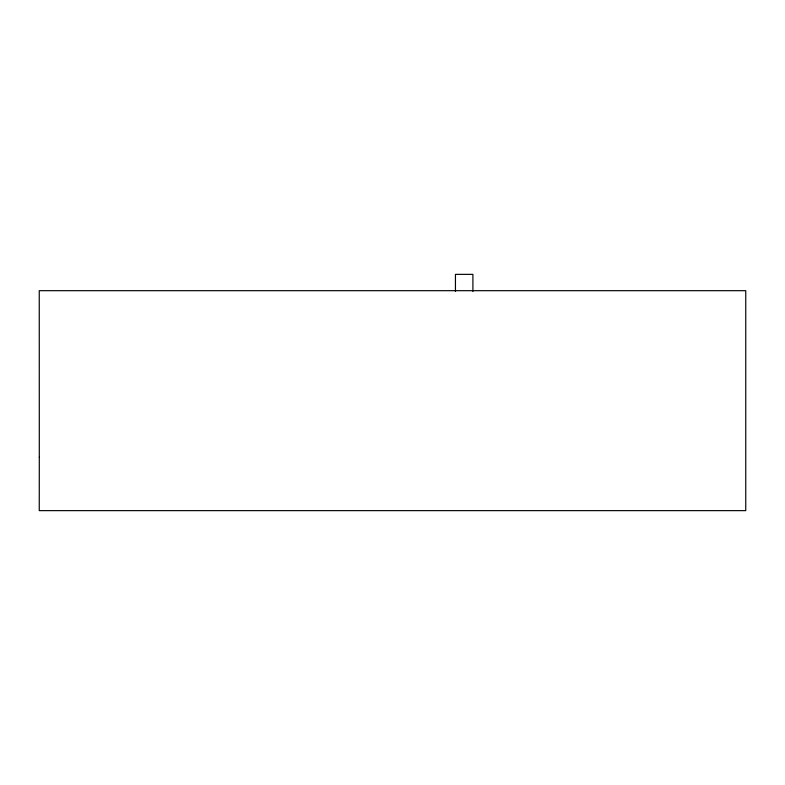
<?xml version="1.0" encoding="UTF-8"?>
<svg xmlns="http://www.w3.org/2000/svg" width="785" height="785" viewBox="0 0 785 785"><rect width="100%" height="100%" fill="white"/><g stroke="black" fill="none" stroke-linecap="round" stroke-linejoin="round"><path stroke-width="1.18" d="M472.904 291.441L472.904 274.367L455.447 274.367L455.447 291.441M39.299 457.164L39.25 510.633L745.75 510.633L745.75 290.685L39.25 290.685L39.299 457.164"/></g></svg>
